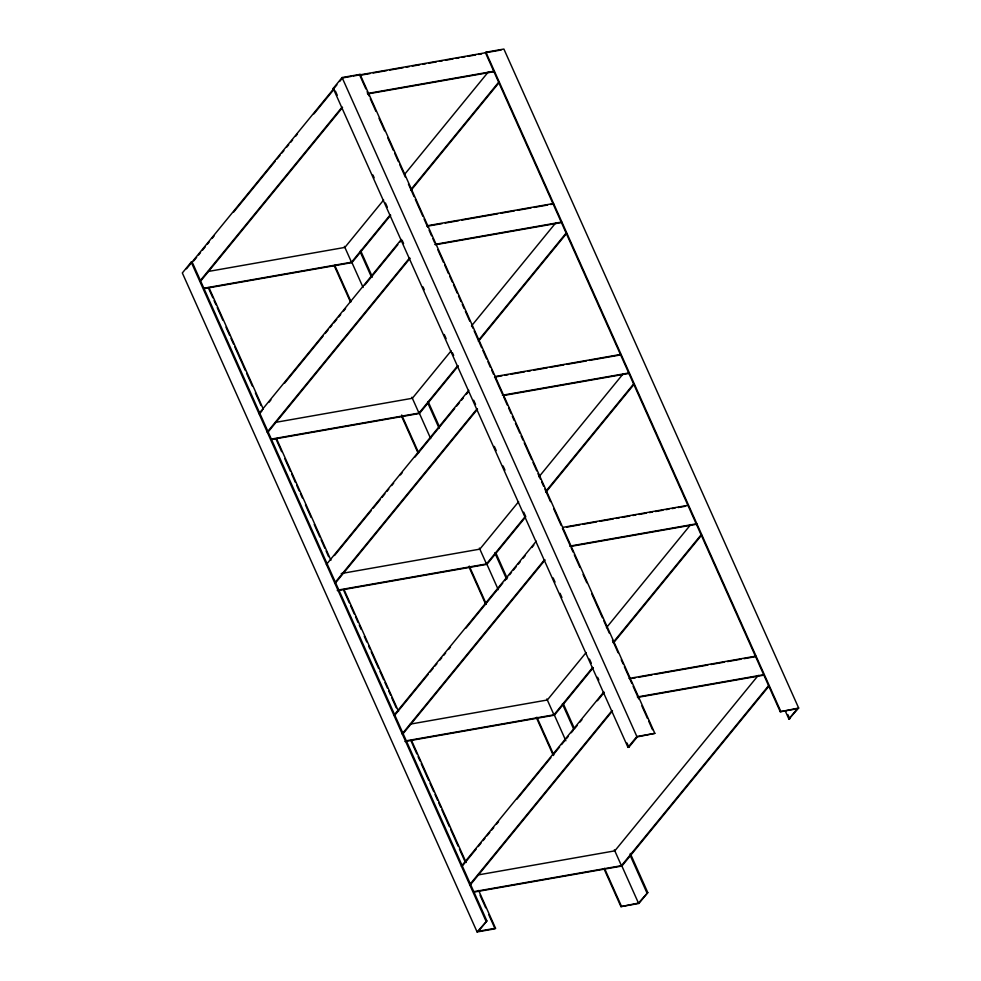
<?xml version="1.0" encoding="UTF-8"?>
<svg xmlns="http://www.w3.org/2000/svg" width="981" height="981" viewBox="0 0 981 981"><rect width="100%" height="100%" fill="white"/><g stroke="black" fill="none" stroke-linecap="round" stroke-linejoin="round"><path stroke-width="1.47" d="M495.528 928.247L478.458 931.251L486.883 920.938L192.104 261.952L191.209 262.111L182.331 272.963L477.109 931.95L495.086 928.786L495.528 928.247L478.63 890.466M333.209 88.4L342.087 77.536L360.064 74.372L654.842 733.359L637.319 736.903L628.882 747.215L627.987 747.375L333.209 88.4L334.116 88.241M186.488 268.831L336.924 84.807M339.634 81.484L341.609 79.069M193.735 260.897L196.654 257.341M198.591 254.974L200.529 252.595M202.466 250.229L205.372 246.672M207.31 244.294L209.247 241.927M212.154 238.371L214.091 236.004M233.478 212.288L275.158 161.301M277.096 158.934L280.002 155.378M281.939 152.999L283.877 150.633M286.783 147.076L288.721 144.71M290.658 142.331L292.596 139.964M295.502 136.408L297.451 134.029M313.92 113.882L334.276 88.977M360.064 74.372L359.622 74.924L365.876 88.915M199.707 281.302L342.099 107.101M201.056 280.591L342.553 107.493M788.896 719.048L798.669 708.037L503.891 49.05L485.914 52.214L485.472 52.753L780.251 711.74L797.32 708.736L788.896 719.048L785.143 710.649M383.645 199.989L344.883 247.408L207.764 271.553M404.969 173.907L488.317 71.944M203.852 288.218L351.505 262.221L390.279 214.79M410.622 189.897L498.826 81.999M390.708 215.207L351.958 262.601L204.036 288.647M411.051 190.314L499.206 82.478M258.91 413.651L401.303 239.45M260.259 412.94L262.197 410.573M268.978 402.271L270.915 399.905M284.49 383.301L323.252 335.882M325.189 333.503L328.095 329.947M330.033 327.58L331.983 325.214M333.92 322.835L336.826 319.279M338.764 316.912L340.701 314.533M343.608 310.977L345.545 308.61M364.932 284.895L397.881 244.588M399.819 242.209L401.756 239.842M267.188 432.155L409.592 257.966M267.568 432.646L410.033 258.359M451.137 350.842L412.363 398.274L275.256 422.419M471.481 325.95L555.81 222.797M271.332 439.083L418.985 413.087L457.759 365.655M478.115 340.763L566.307 232.865M458.188 366.06L419.451 413.467L271.516 439.513M478.532 341.18L566.687 233.343M326.391 564.516L468.795 390.315M334.521 555.504L371.358 510.451M373.295 508.084L380.076 499.783M382.014 497.416L384.92 493.86M386.857 491.481L388.795 489.114M391.701 485.558L393.651 483.179M400.432 474.89L402.369 472.511M414.963 457.097L454.706 408.488M456.643 406.122L459.549 402.566M461.487 400.187L463.424 397.82M466.331 394.264L468.268 391.897M334.668 583.021L477.073 408.832M335.048 583.499L477.526 409.212M518.618 501.708L479.844 549.139L341.229 573.542M538.974 476.815L623.291 373.663M337.305 590.206L486.478 563.94L525.24 516.521M545.595 491.616L633.787 383.73M525.681 516.926L486.932 564.333L337.489 590.648M546.025 492.045L634.167 384.209M393.872 715.37L536.276 541.181M395.22 714.671L428.182 674.352M430.119 671.985L433.026 668.429M434.963 666.062L436.901 663.683M439.807 660.127L441.744 657.76M443.682 655.382L445.619 653.015M448.525 649.459L450.463 647.092M465.975 628.122L502.799 583.07M504.749 580.691L507.655 577.135M509.593 574.768L511.53 572.389M513.468 570.022L516.374 566.466M518.311 564.1L520.249 561.721M523.155 558.164L525.093 555.798M531.886 547.496L533.823 545.129M402.161 733.886L544.553 559.685M402.529 734.364L545.007 560.077M586.098 652.573L547.337 699.993L410.217 724.137M606.454 627.668L690.771 524.528M406.293 740.802L553.958 714.806L592.72 667.387M613.076 642.481L701.28 534.596M593.162 667.791L554.412 715.186L404.969 741.501M613.505 642.911L701.66 535.074M461.364 866.235L603.756 692.034M462.713 865.536L476.276 848.933M478.213 846.566L481.119 842.998M483.057 840.631L484.994 838.265M486.932 835.886L489.85 832.329M491.788 829.963L493.725 827.596M496.631 824.04L498.569 821.661M516.987 799.135L550.905 757.639M552.843 755.272L559.624 746.97M561.561 744.591L564.48 741.035M566.417 738.668L568.355 736.302M571.261 732.746L573.198 730.367M575.136 728L577.073 725.621M579.979 722.065L581.917 719.698M597.429 700.728L604.21 692.427M469.641 884.752L612.046 710.551M470.022 885.23L612.487 710.943M477.109 931.95L486.883 920.938M627.987 747.375L636.865 736.523L654.842 733.359M758.264 675.382L614.817 850.858L477.71 875.003M473.786 891.668L621.439 865.671L768.761 685.449M769.141 685.927L621.893 866.051L473.97 892.097M604.038 868.847L620.936 906.628L638.459 903.072L647.791 892.6L630.268 853.421M780.251 711.74L798.669 708.037M647.791 892.6L638.913 903.464L620.936 906.628M342.541 77.928L351.088 76.42M353.111 76.064L501.119 50.006M361.082 75.132L370.119 73.538M373.136 72.999L386.698 70.62M389.702 70.08L403.265 67.701M406.281 67.162L409.298 66.634M412.302 66.107L419.843 64.783M422.86 64.243L425.864 63.716M428.881 63.189L436.41 61.864M439.427 61.325L442.443 60.797M445.46 60.27L452.989 58.946M456.006 58.406L459.022 57.879M462.026 57.352L465.043 56.824M468.06 56.285L475.589 54.961M478.605 54.433L481.622 53.906M367.421 93.514L494.228 71.184M367.85 93.906L494.424 71.613M426.637 225.863L553.431 203.533M428.562 225.986L442.124 223.607M445.141 223.067L458.703 220.688M461.708 220.149L497.87 213.784M500.886 213.257L514.449 210.866M517.465 210.339L531.015 207.947M534.032 207.42L547.594 205.029M550.611 204.502L553.627 203.962M434.914 244.379L561.708 222.049M435.331 244.76L561.905 222.479M495.626 376.459L620.912 354.399M494.534 377.121L502.076 375.784M505.092 375.257L508.097 374.73M511.113 374.202L524.676 371.811M527.692 371.284L530.696 370.744M533.713 370.217L547.275 367.826M550.292 367.299L563.854 364.907M566.859 364.38L586.454 360.934M589.458 360.407L621.108 354.828M502.395 395.233L629.189 372.915M504.332 395.368L629.385 373.344M563.106 527.324L688.392 505.264M566.54 527.177L580.102 524.798M583.119 524.259L596.681 521.88M599.698 521.34L613.248 518.961M616.264 518.422L619.281 517.894M622.297 517.367L629.827 516.043M632.843 515.503L635.86 514.976M638.864 514.449L646.405 513.124M649.41 512.585L652.426 512.057M655.443 511.53L662.972 510.206M665.989 509.666L669.005 509.139M672.01 508.612L675.026 508.084M678.043 507.545L685.572 506.221M569.875 546.098L696.669 523.768M570.304 546.491L696.866 524.197M629.079 678.447L755.885 656.13M632.524 678.312L635.529 677.785M638.545 677.246L652.107 674.867M655.124 674.327L707.853 665.044M710.869 664.517L724.432 662.126M727.448 661.599L741.011 659.207M744.015 658.68L756.069 656.559M637.368 696.964L764.162 674.634M637.785 697.356L764.358 675.063M787.915 714.695L789.791 718.889M485.914 52.214L780.692 711.2M367.127 91.711L369.015 95.905M370.266 98.701L375.895 111.294M379.022 118.296L384.65 130.878M387.789 137.88L393.418 150.473M394.669 153.269L398.421 161.669M399.672 164.465L405.312 177.058M408.439 184.048L414.068 196.641M415.319 199.437L422.836 216.225M424.086 219.033L427.839 227.42M429.089 230.216L431.591 235.82M432.842 238.616L434.73 242.81M437.857 249.812L443.486 262.405M444.736 265.201L448.489 273.589M449.739 276.384L452.253 281.988M453.504 284.784L457.256 293.184M458.507 295.98L461.009 301.572M462.259 304.368L464.136 308.574M465.386 311.369L469.776 321.167M471.653 325.361L472.903 328.157M474.154 330.953L477.906 339.352M479.157 342.148L481.659 347.74M482.91 350.548L486.674 358.936M487.925 361.731L490.426 367.335M491.677 370.131L493.553 374.325M494.804 377.121L502.321 393.921M503.572 396.716L507.324 405.104M508.575 407.912L511.076 413.504M512.327 416.3L514.203 420.493M515.454 423.302L519.844 433.087M521.095 435.883L522.971 440.089M524.222 442.885L531.727 459.672M532.977 462.468L536.742 470.868M537.993 473.664L540.494 479.255M541.745 482.063L543.621 486.257M544.872 489.053L550.513 501.647M553.64 508.649L561.144 525.436M562.395 528.232L569.912 545.019M571.163 547.815L573.039 552.021M574.29 554.817L579.918 567.41M583.045 574.4L586.81 582.8M591.813 593.983L602.457 617.772M603.707 620.568L609.336 633.162M612.463 640.164L618.104 652.745M621.231 659.747L623.107 663.941M624.357 666.737L631.862 683.536M633.125 686.332L638.754 698.926M641.881 705.915L647.509 718.509M648.76 721.305L652.524 729.705M342.087 77.536L636.865 736.523M335.367 91.037L337.243 95.231M372.915 174.986L374.166 177.782M385.435 202.969L387.311 207.163M402.333 240.737L403.583 243.546M422.983 286.918L424.233 289.714M444.258 334.484L446.134 338.678M452.4 352.67L453.651 355.465M473.676 400.236L475.552 404.442M494.326 446.416L496.202 450.61M503.094 466L504.97 470.193M523.744 512.168L525.62 516.374M553.161 577.932L555.038 582.125M560.041 593.321L561.917 597.515M589.458 659.073L591.335 663.279M597.601 677.27L598.851 680.066M627.006 743.022L628.882 747.215M360.518 250.413L372.412 276.998M428.108 401.511L439.378 426.698M495.712 552.622L506.969 577.797M563.302 703.72L574.559 728.908M360.248 251.97L371.517 277.157M427.839 403.068L439.108 428.256M494.804 552.781L506.699 579.354M562.395 703.88L573.664 729.067M629.986 854.978L646.884 892.759M351.811 262.283L363.08 287.47M418.789 411.983L430.671 438.568M486.38 563.094L498.262 589.679M553.971 714.193L565.853 740.778M621.562 865.303L638.459 903.072M344.405 246.354L351.505 262.221M411.897 397.219L418.985 413.087M479.378 548.072L486.478 563.94M546.858 698.938L553.958 714.806M614.339 849.804L621.439 865.671M334.742 265.287L351.014 301.67M401.707 415L418.605 452.768M469.298 566.098L486.196 603.879M536.889 717.197L553.787 754.978M604.48 868.308L621.378 906.076M334.288 265.826L350.56 302.209M401.891 416.937L418.164 453.308M468.857 566.638L485.754 604.419M536.448 717.749L553.345 755.517M208.892 287.445L263.337 409.175M276.483 438.556L330.928 560.274M344.073 589.655L398.519 711.384M411.664 740.765L466.122 862.483M208.45 287.997L212.828 297.783M214.079 300.578L215.955 304.784M217.206 307.58L222.846 320.174M225.973 327.164L229.726 335.563M230.976 338.359L233.478 343.951M234.729 346.759L245.373 370.536M246.623 373.332L252.252 385.925M255.391 392.927L261.02 405.521M276.041 439.096L281.67 451.689M284.797 458.679L290.437 471.272M291.688 474.068L295.44 482.468M296.691 485.264L299.193 490.868M300.444 493.664L302.32 497.858M305.459 504.859L311.087 517.441M314.214 524.443L319.855 537.036M321.106 539.832L324.858 548.232M326.109 551.028L328.61 556.619M343.632 590.194L349.261 602.788M350.511 605.596L354.276 613.983M355.527 616.779L358.028 622.383M359.279 625.179L361.155 629.373M364.282 636.375L366.784 641.966M368.66 646.16L369.923 648.968M371.174 651.764L378.678 668.552M379.929 671.347L383.681 679.747M384.932 682.543L387.446 688.135M388.697 690.931L390.573 695.137M391.824 697.932L396.201 707.73M411.223 741.305L416.851 753.899M418.102 756.694L419.991 760.888M421.241 763.684L428.746 780.484M429.997 783.279L433.749 791.667M435 794.475L437.514 800.067M438.765 802.863L440.641 807.056M441.891 809.865L449.396 826.652M450.647 829.448L458.164 846.235M459.415 849.031L465.043 861.625M480.065 895.212L485.705 907.793M488.832 914.795L494.461 927.388M191.209 262.111L485.987 921.098"/></g></svg>
